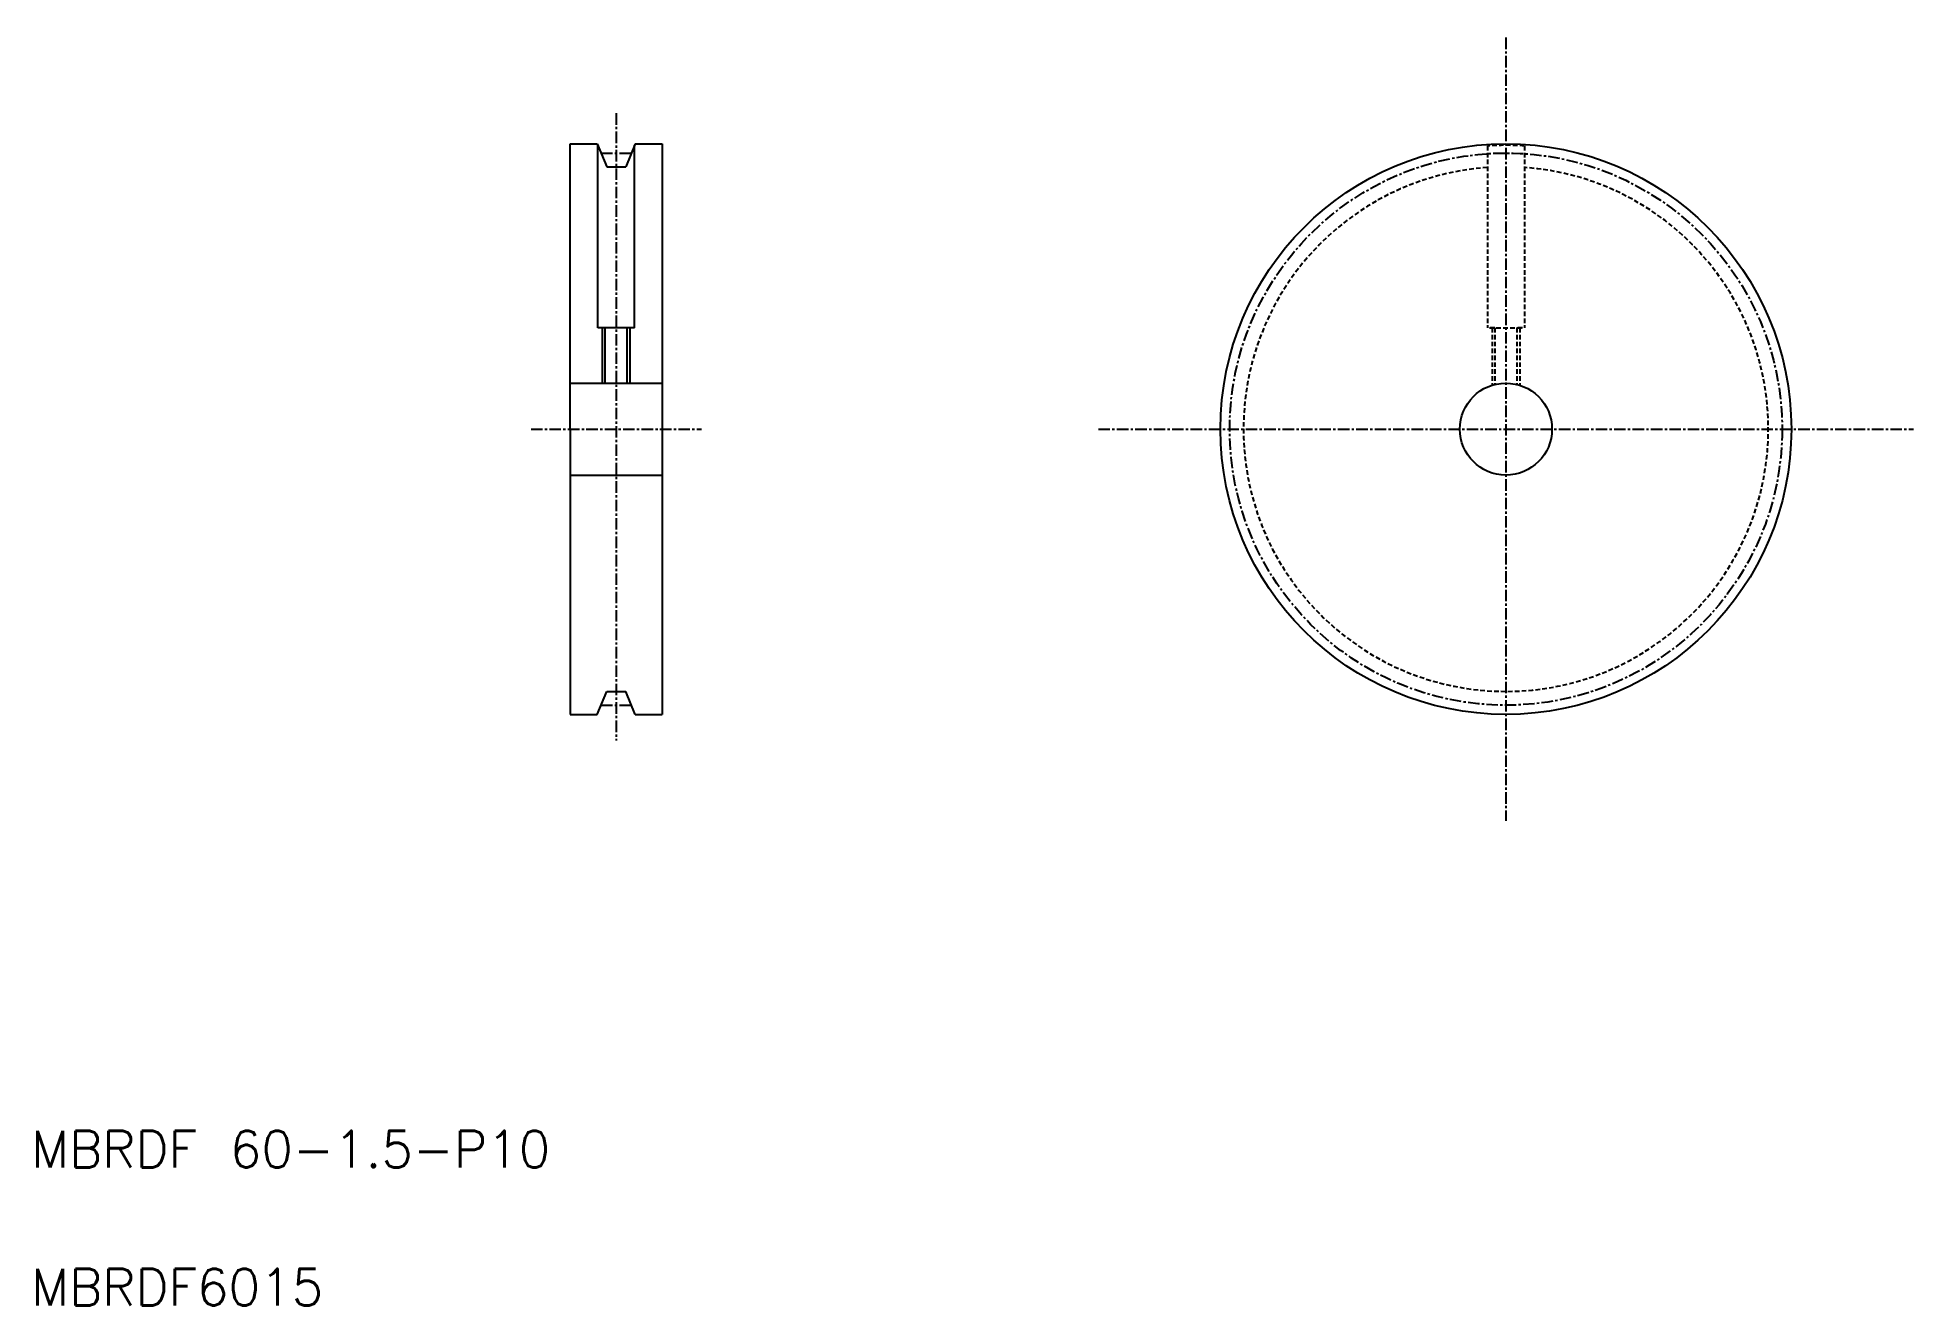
# Model space of a CAD drawing. Extents: x 6 to 210, y 163 to 301.
import ezdxf

# ---------------------------------------------------------------- set-up
doc = ezdxf.new("R2010")
doc.units = 0
doc.linetypes.add('CENTER', pattern=[2, 1.25, -0.25, 0.25, -0.25])
doc.linetypes.add('DASHED', pattern=[0.75, 0.5, -0.25])
doc.layers.get('0').update_dxf_attribs({"linetype": 'CONTINUOUS'})
doc.layers.add('CENTER', color=1, linetype='CENTER')
doc.styles.get("Standard").update_dxf_attribs({"font": 'txt.shx', "bigfont": '@extfont2.shx'})

msp = doc.modelspace()

# ---------------------------------------------------------------- linework, layer by layer
at = {"color": 7, "linetype": 'CONTINUOUS'}
for p, q in [((64.28, 258.09), (64.28, 289.09)), ((64.28, 289.09), (67.22, 289.09)), ((67.22, 289.09), (68.26, 286.59)), ((67.28, 269.09), (67.28, 288.94)), ((71.35, 289.09), (70.31, 286.59)), ((71.28, 269.09), (71.28, 288.94)), ((71.35, 289.09), (74.28, 289.09)), ((74.28, 289.09), (74.28, 227.09)), ((68.26, 286.59), (70.31, 286.59)), ((71.28, 269.09), (67.28, 269.09)), ((68.08, 263.09), (68.08, 269.09)), ((70.48, 263.09), (70.48, 269.09)), ((64.28, 263.09), (74.28, 263.09)), ((64.28, 258.09), (64.28, 227.09)), ((64.28, 253.09), (74.28, 253.09)), ((64.28, 251.59), (64.28, 251.59)), ((64.28, 247.59), (64.28, 247.59)), ((67.22, 227.09), (68.26, 229.59)), ((68.26, 229.59), (70.31, 229.59)), ((71.35, 227.09), (70.31, 229.59)), ((64.28, 227.09), (67.22, 227.09)), ((71.35, 227.09), (74.28, 227.09))]:
    msp.add_line(p, q, dxfattribs=at)
at = {"color": 3, "linetype": 'DASHED'}
for p, q in [((163.9, 288.87), (163.9, 269.09)), ((167.9, 288.87), (167.9, 269.09)), ((164.1, 269.09), (164.4, 269.09)), ((164.7, 269.09), (164.1, 269.09)), ((164.1, 269.09), (167.7, 269.09)), ((164.4, 269.09), (164.4, 262.86)), ((164.7, 269.09), (164.7, 262.95)), ((167.1, 269.09), (167.1, 262.95)), ((167.7, 269.09), (167.1, 269.09)), ((167.4, 269.09), (167.4, 262.86))]:
    msp.add_line(p, q, dxfattribs=at)
at = {"color": 3, "linetype": 'CONTINUOUS'}
for p, q in [((67.78, 263.09), (67.78, 269.09)), ((70.78, 263.09), (70.78, 269.09))]:
    msp.add_line(p, q, dxfattribs=at)
at = {"color": 7, "linetype": 'CONTINUOUS'}
for radius in [31, 5]:
    msp.add_circle((165.9, 258.09), radius, dxfattribs=at)
at = {"color": 3, "linetype": 'DASHED'}
for radius, start, end in [(30.84, 86.2823, 93.7177), (28.5, 94.0241, 85.9759)]:
    msp.add_arc((165.9, 258.09), radius, start, end, dxfattribs=at)
at = {"layer": 'CENTER', "color": 1, "linetype": 'CENTER'}
for p, q in [((165.9, 300.64), (165.9, 215.54)), ((69.28, 292.42), (69.28, 224.25)), ((67.63, 288.09), (70.93, 288.09)), ((60.03, 258.09), (78.54, 258.09)), ((121.65, 258.09), (210.16, 258.09)), ((67.63, 228.09), (70.93, 228.09))]:
    msp.add_line(p, q, dxfattribs=at)
msp.add_circle((165.9, 258.09), 30, dxfattribs=at)

# ---------------------------------------------------------------- texts
at = {"color": 7, "linetype": 'CONTINUOUS'}
for s, p in [('MBRDF 60-1.5-P10', (5.75, 177.86)), ('MBRDF6015', (5.75, 162.86))]:
    msp.add_text(s, height=4, dxfattribs=at).set_placement(p)

doc.saveas('drawing.dxf')
